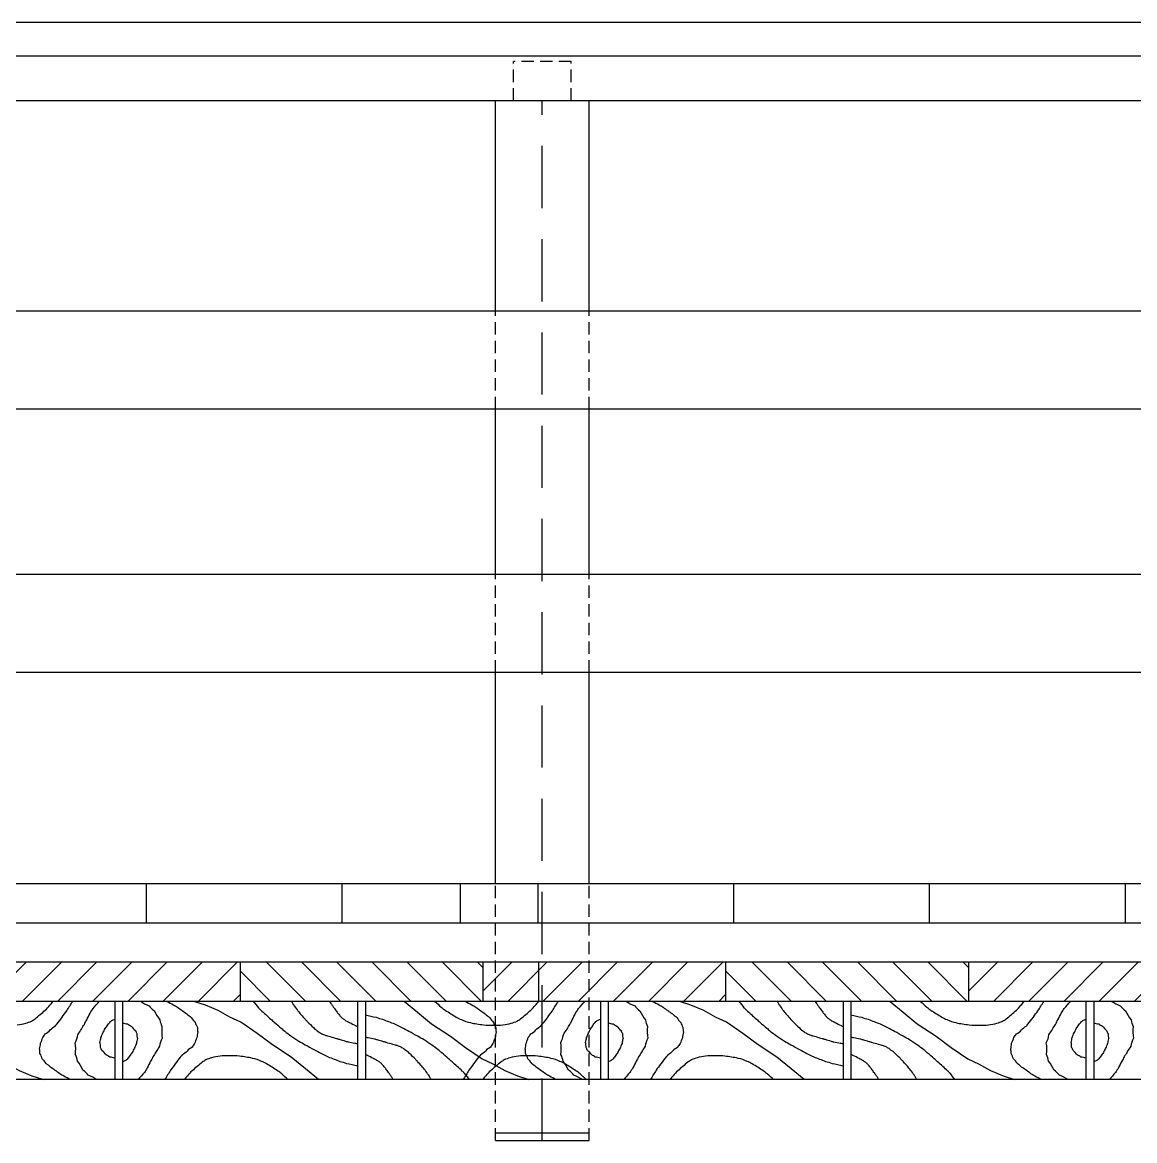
# Model space of a CAD drawing. Header units: metres. Extents: x -50 to 791, y -10 to 584.
# Drawn here: x 174.23 to 202.63, y 400.7 to 429.26 of the extents above; entities that cross this region are included whole.
import ezdxf

# ---------------------------------------------------------------- set-up
doc = ezdxf.new("R2010")
doc.units = ezdxf.units.M
doc.linetypes.add('DASHED2', pattern=[9.525, 6.35, -3.175])
doc.layers.add('ARSIRKAYU', color=2, linetype='CONTINUOUS')
doc.layers.add('KAYU', color=3, linetype='CONTINUOUS')

msp = doc.modelspace()

# ---------------------------------------------------------------- hatches: boundary and pattern name
at = {"layer": 'ARSIRKAYU'}
h = msp.add_hatch(dxfattribs=at)
h.set_pattern_fill('LINE', color=256, scale=0.2, angle=315, style=0)
h.set_pattern_definition([(225, (199.4805, 314.5678), (-0.449013, 0.449013), [])])
h.paths.add_polyline_path([(173.58486, 404.25565), (173.58486, 405.25565), (179.78486, 405.25565), (179.78486, 404.25565)])
h = msp.add_hatch(dxfattribs=at)
h.set_pattern_fill('ANSI31', color=256, scale=0.2, style=0)
h.set_pattern_definition([(135, (211.8805, 314.5678), (0.449013, 0.449013), [])])
h.paths.add_polyline_path([(179.78486, 405.25565), (185.98486, 405.25565), (185.98486, 404.25565), (179.78486, 404.25565)])
h = msp.add_hatch(dxfattribs=at)
h.set_pattern_fill('LINE', color=256, scale=0.2, angle=315, style=0)
h.set_pattern_definition([(225, (211.8805, 314.5678), (-0.449013, 0.449013), [])])
h.paths.add_polyline_path([(185.98486, 404.25565), (185.98486, 405.25565), (192.18486, 405.25565), (192.18486, 404.25565)])
h = msp.add_hatch(dxfattribs=at)
h.set_pattern_fill('ANSI31', color=256, scale=0.2, style=0)
h.set_pattern_definition([(135, (224.2805, 314.5678), (0.449013, 0.449013), [])])
h.paths.add_polyline_path([(192.18486, 405.25565), (198.38486, 405.25565), (198.38486, 404.25565), (192.18486, 404.25565)])
h = msp.add_hatch(dxfattribs=at)
h.set_pattern_fill('LINE', color=256, scale=0.2, angle=315, style=0)
h.set_pattern_definition([(225, (224.2805, 314.5678), (-0.449013, 0.449013), [])])
h.paths.add_polyline_path([(198.38486, 404.25565), (198.38486, 405.25565), (204.58486, 405.25565), (204.58486, 404.25565)])

# ---------------------------------------------------------------- linework, layer by layer
for points in [[(171.58152, 404.25565), (171.91437, 403.98142), (172.27608, 403.68041), (172.75835, 403.36736), (173.14417, 403.0784), (173.56616, 402.78943), (173.84346, 402.65699), (174.14488, 402.48842), (174.47042, 402.35598), (174.7627, 402.25565)], [(181.7882, 402.25565), (181.45534, 402.52987), (181.09364, 402.83088), (180.61137, 403.14393), (180.22555, 403.4329), (179.80356, 403.72186), (179.52625, 403.85431), (179.22483, 404.02287), (178.8993, 404.15531), (178.60702, 404.25565)], [(183.98152, 404.25565), (184.31437, 403.98142), (184.67608, 403.68041), (185.15835, 403.36736), (185.54417, 403.0784), (185.96616, 402.78943), (186.24346, 402.65699), (186.54488, 402.48842), (186.87042, 402.35598), (187.1627, 402.25565)], [(194.1882, 402.25565), (193.85534, 402.52987), (193.49364, 402.83088), (193.01137, 403.14393), (192.62555, 403.4329), (192.20356, 403.72186), (191.92625, 403.85431), (191.62483, 404.02287), (191.2993, 404.15531), (191.00702, 404.25565)], [(196.38152, 404.25565), (196.71437, 403.98142), (197.07608, 403.68041), (197.55835, 403.36736), (197.94417, 403.0784), (198.36616, 402.78943), (198.64346, 402.65699), (198.94488, 402.48842), (199.27042, 402.35598), (199.5627, 402.25565)]]:
    msp.add_lwpolyline(points, dxfattribs=at)
for points in [[(175.45331, 402.25565, 0.01529104), (175.28326, 402.34199, 0.02451291), (175.18177, 402.40414, 0.01246752), (174.94295, 402.57587, 0.02534201), (174.83212, 402.66903, 0.06664688), (174.73124, 402.79175, 0.07485968), (174.67538, 402.92187, 0.07552434), (174.66309, 403.03822, 0.05857308), (174.68744, 403.18676, 0.04620441), (174.74546, 403.33553, 0.06645098), (174.80801, 403.42757, 0.09848728), (174.9387, 403.52586, -0.10427741), (175.0612, 403.62021, -0.00943251), (175.10324, 403.67137, -0.00277078), (175.24206, 403.84898, -0.01862797), (175.36062, 404.01483, -0.01338785), (175.51046, 404.25565)], [(176.12803, 402.25565, 0.06378848), (175.90832, 402.36883, 0.08360884), (175.77256, 402.50046, 0.04554081), (175.63283, 402.73198, 0.07092953), (175.57965, 402.89779, 0.0719735), (175.57211, 403.19879, 0.10099542), (175.63993, 403.40349, 0.02574805), (175.73396, 403.5493, -0.03178691), (175.80873, 403.66837, -0.01397566), (175.86876, 403.78679, 0.00974414), (175.95341, 403.95734, 0.04582871), (176.0294, 404.07544, 0.02687995), (176.18655, 404.25565)], [(177.24169, 404.25565, 0.06378848), (177.46139, 404.14246, 0.08360884), (177.59716, 404.01083, 0.04554081), (177.73689, 403.77931, 0.07092953), (177.79007, 403.6135, 0.0719735), (177.79761, 403.31251, 0.10099542), (177.72979, 403.10781, 0.02574805), (177.63575, 402.96199, -0.03178691), (177.56099, 402.84292, -0.01397566), (177.50096, 402.7245, 0.00974414), (177.41631, 402.55396, 0.04582871), (177.34031, 402.43586, 0.02687995), (177.18316, 402.25565)], [(177.91641, 404.25565, 0.01529104), (178.08645, 404.1693, 0.02451291), (178.18795, 404.10715, 0.01246752), (178.42676, 403.93543, 0.02534201), (178.53759, 403.84227, 0.06664688), (178.63848, 403.71954, 0.07485968), (178.69433, 403.58942, 0.07552434), (178.70663, 403.47307, 0.05857308), (178.68228, 403.32453, 0.04620441), (178.62426, 403.17577, 0.06645098), (178.56171, 403.08373, 0.09848728), (178.43102, 402.98544, -0.10427741), (178.30851, 402.89108, -0.00943251), (178.26647, 402.83992, -0.00277078), (178.12766, 402.66232, -0.01862797), (178.0091, 402.49646, -0.01338785), (177.85926, 402.25565)], [(180.1224, 404.25565, -0.01299745), (180.25297, 404.09362, -0.03309118), (180.30995, 404.03491, -0.00099107), (180.57181, 403.79952, -0.0029776), (180.65959, 403.72186, -0.00165901), (180.83577, 403.5689, -0.00330958), (180.92484, 403.4931, -0.02209331), (181.08408, 403.37097, -0.01839339), (181.28655, 403.24025, -0.00617824), (181.44869, 403.14652, -0.00453293), (181.67237, 403.02353, -0.00397006), (181.86018, 402.92438, -0.00546714), (181.9979, 402.85496, -0.02051703), (182.03295, 402.83952, -0.00242136), (182.33549, 402.72252, -0.02989027), (182.50251, 402.67004, -0.018122), (182.78486, 402.61033)], [(181.0999, 404.25565, -0.0084359), (181.13555, 404.19147, -0.02050494), (181.15173, 404.16595, -0.00345955), (181.23929, 404.04145, -0.01372292), (181.26244, 404.01083, -0.00926647), (181.34322, 403.9136, -0.00719344), (181.45135, 403.79184, -0.00345858), (181.47738, 403.76375, -0.0014592), (181.53974, 403.69778, -0.02331922), (181.69588, 403.54821, -0.03502911), (181.81078, 403.46136, -0.02658501), (181.88974, 403.41571, -0.04716751), (181.93762, 403.39678, -0.00066527), (182.01501, 403.37443, -0.00073343), (182.08526, 403.35436, -0.00052182), (182.25023, 403.30768, 0.00344003), (182.27521, 403.30045, 0.00047676), (182.27937, 403.29922, 0.00002344), (182.36388, 403.27396, 0.00046672), (182.43476, 403.25269, -0.00040552), (182.51635, 403.22821, -0.02129109), (182.55127, 403.21936, -0.00467079), (182.71229, 403.18735, -0.01987218), (182.73021, 403.1847, -0.00655374), (182.78486, 403.17953)], [(182.07389, 404.25565, -0.01161999), (182.10216, 404.2046, -0.02259724), (182.11847, 404.1794, -0.0001167), (182.16345, 404.11635, -0.00131603), (182.16745, 404.11077, -0.00003865), (182.17596, 404.09897, -0.00011803), (182.17875, 404.09511, -0.00278947), (182.19784, 404.06901, -0.00082664), (182.26287, 403.98141, -0.00354516), (182.28756, 403.94875, -0.00247807), (182.32344, 403.90247, -0.01526366), (182.34787, 403.87315, -0.01494628), (182.37459, 403.84478, -0.01989144), (182.39671, 403.82434, -0.02032737), (182.41989, 403.80615, -0.01028811), (182.44569, 403.78833, -0.01259555), (182.46742, 403.77476, -0.00580916), (182.51174, 403.74929, -0.00911832), (182.54046, 403.7339, -0.00047135), (182.55776, 403.72506, -0.00074451), (182.56873, 403.71948, -0.00176233), (182.57942, 403.71412, -0.0001226), (182.73337, 403.63758, -0.00379495), (182.74345, 403.63267, -0.0009279), (182.78486, 403.61297)], [(185.53491, 404.25565, 0.01529104), (185.70496, 404.1693, 0.02451291), (185.80645, 404.10715, 0.01246752), (186.04527, 403.93543, 0.02534201), (186.1561, 403.84227, 0.06664688), (186.25698, 403.71954, 0.07485968), (186.31284, 403.58942, 0.07552434), (186.32513, 403.47307, 0.05857308), (186.30078, 403.32453, 0.04620441), (186.24276, 403.17577, 0.06645098), (186.18021, 403.08373, 0.09848728), (186.04952, 402.98544, -0.10427741), (185.92702, 402.89108, -0.00943251), (185.88498, 402.83992, -0.00277078), (185.74616, 402.66232, -0.01862797), (185.6276, 402.49646, -0.01338785), (185.47776, 402.25565)], [(187.85331, 402.25565, 0.01529104), (187.68326, 402.34199, 0.02451291), (187.58177, 402.40414, 0.01246752), (187.34295, 402.57587, 0.02534201), (187.23212, 402.66903, 0.06664688), (187.13124, 402.79175, 0.07485968), (187.07538, 402.92187, 0.07552434), (187.06309, 403.03822, 0.05857308), (187.08744, 403.18676, 0.04620441), (187.14546, 403.33553, 0.06645098), (187.20801, 403.42757, 0.09848728), (187.3387, 403.52586, -0.10427741), (187.4612, 403.62021, -0.00943251), (187.50324, 403.67137, -0.00277078), (187.64206, 403.84898, -0.01862797), (187.76062, 404.01483, -0.01338785), (187.91046, 404.25565)], [(188.52803, 402.25565, 0.06378848), (188.30832, 402.36883, 0.08360884), (188.17256, 402.50046, 0.04554081), (188.03283, 402.73198, 0.07092953), (187.97965, 402.89779, 0.0719735), (187.97211, 403.19879, 0.10099542), (188.03993, 403.40349, 0.02574805), (188.13396, 403.5493, -0.03178691), (188.20873, 403.66837, -0.01397566), (188.26876, 403.78679, 0.00974414), (188.35341, 403.95734, 0.04582871), (188.4294, 404.07544, 0.02687995), (188.58655, 404.25565)], [(189.64169, 404.25565, 0.06378848), (189.86139, 404.14246, 0.08360884), (189.99716, 404.01083, 0.04554081), (190.13689, 403.77931, 0.07092953), (190.19007, 403.6135, 0.0719735), (190.19761, 403.31251, 0.10099542), (190.12979, 403.10781, 0.02574805), (190.03575, 402.96199, -0.03178691), (189.96099, 402.84292, -0.01397566), (189.90096, 402.7245, 0.00974414), (189.81631, 402.55396, 0.04582871), (189.74031, 402.43586, 0.02687995), (189.58316, 402.25565)], [(190.31641, 404.25565, 0.01529104), (190.48645, 404.1693, 0.02451291), (190.58795, 404.10715, 0.01246752), (190.82676, 403.93543, 0.02534201), (190.93759, 403.84227, 0.06664688), (191.03848, 403.71954, 0.07485968), (191.09433, 403.58942, 0.07552434), (191.10663, 403.47307, 0.05857308), (191.08228, 403.32453, 0.04620441), (191.02426, 403.17577, 0.06645098), (190.96171, 403.08373, 0.09848728), (190.83102, 402.98544, -0.10427741), (190.70851, 402.89108, -0.00943251), (190.66647, 402.83992, -0.00277078), (190.52766, 402.66232, -0.01862797), (190.4091, 402.49646, -0.01338785), (190.25926, 402.25565)], [(192.5224, 404.25565, -0.01299745), (192.65297, 404.09362, -0.03309118), (192.70995, 404.03491, -0.00099107), (192.97181, 403.79952, -0.0029776), (193.05959, 403.72186, -0.00165901), (193.23577, 403.5689, -0.00330958), (193.32484, 403.4931, -0.02209331), (193.48408, 403.37097, -0.01839339), (193.68655, 403.24025, -0.00617824), (193.84869, 403.14652, -0.00453293), (194.07237, 403.02353, -0.00397006), (194.26018, 402.92438, -0.00546714), (194.3979, 402.85496, -0.02051703), (194.43295, 402.83952, -0.00242136), (194.73549, 402.72252, -0.02989027), (194.90251, 402.67004, -0.018122), (195.18486, 402.61033)], [(193.4999, 404.25565, -0.0084359), (193.53555, 404.19147, -0.02050494), (193.55173, 404.16595, -0.00345955), (193.63929, 404.04145, -0.01372292), (193.66244, 404.01083, -0.00926647), (193.74322, 403.9136, -0.00719344), (193.85135, 403.79184, -0.00345858), (193.87738, 403.76375, -0.0014592), (193.93974, 403.69778, -0.02331922), (194.09588, 403.54821, -0.03502911), (194.21078, 403.46136, -0.02658501), (194.28974, 403.41571, -0.04716751), (194.33762, 403.39678, -0.00066527), (194.41501, 403.37443, -0.00073343), (194.48526, 403.35436, -0.00052182), (194.65023, 403.30768, 0.00344003), (194.67521, 403.30045, 0.00047676), (194.67937, 403.29922, 0.00002344), (194.76388, 403.27396, 0.00046672), (194.83476, 403.25269, -0.00040552), (194.91635, 403.22821, -0.02129109), (194.95127, 403.21936, -0.00467079), (195.11229, 403.18735, -0.01987218), (195.13021, 403.1847, -0.00655374), (195.18486, 403.17953)], [(194.47389, 404.25565, -0.01161999), (194.50216, 404.2046, -0.02259724), (194.51847, 404.1794, -0.0001167), (194.56345, 404.11635, -0.00131603), (194.56745, 404.11077, -0.00003865), (194.57596, 404.09897, -0.00011803), (194.57875, 404.09511, -0.00278947), (194.59784, 404.06901, -0.00082664), (194.66287, 403.98141, -0.00354516), (194.68756, 403.94875, -0.00247807), (194.72344, 403.90247, -0.01526366), (194.74787, 403.87315, -0.01494628), (194.77459, 403.84478, -0.01989144), (194.79671, 403.82434, -0.02032737), (194.81989, 403.80615, -0.01028811), (194.84569, 403.78833, -0.01259555), (194.86742, 403.77476, -0.00580916), (194.91174, 403.74929, -0.00911832), (194.94046, 403.7339, -0.00047135), (194.95776, 403.72506, -0.00074451), (194.96873, 403.71948, -0.00176233), (194.97942, 403.71412, -0.0001226), (195.13337, 403.63758, -0.00379495), (195.14345, 403.63267, -0.0009279), (195.18486, 403.61297)], [(200.25331, 402.25565, 0.01529104), (200.08326, 402.34199, 0.02451291), (199.98177, 402.40414, 0.01246752), (199.74295, 402.57587, 0.02534201), (199.63212, 402.66903, 0.06664688), (199.53124, 402.79175, 0.07485968), (199.47538, 402.92187, 0.07552434), (199.46309, 403.03822, 0.05857308), (199.48744, 403.18676, 0.04620441), (199.54546, 403.33553, 0.06645098), (199.60801, 403.42757, 0.09848728), (199.7387, 403.52586, -0.10427741), (199.8612, 403.62021, -0.00943251), (199.90324, 403.67137, -0.00277078), (200.04206, 403.84898, -0.01862797), (200.16062, 404.01483, -0.01338785), (200.31046, 404.25565)], [(200.92803, 402.25565, 0.06378848), (200.70832, 402.36883, 0.08360884), (200.57256, 402.50046, 0.04554081), (200.43283, 402.73198, 0.07092953), (200.37965, 402.89779, 0.0719735), (200.37211, 403.19879, 0.10099542), (200.43993, 403.40349, 0.02574805), (200.53396, 403.5493, -0.03178691), (200.60873, 403.66837, -0.01397566), (200.66876, 403.78679, 0.00974414), (200.75341, 403.95734, 0.04582871), (200.8294, 404.07544, 0.02687995), (200.98655, 404.25565)], [(202.04169, 404.25565, 0.06378848), (202.26139, 404.14246, 0.08360884), (202.39716, 404.01083, 0.04554081), (202.53689, 403.77931, 0.07092953), (202.59007, 403.6135, 0.0719735), (202.59761, 403.31251, 0.10099542), (202.52979, 403.10781, 0.02574805), (202.43575, 402.96199, -0.03178691), (202.36099, 402.84292, -0.01397566), (202.30096, 402.7245, 0.00974414), (202.21631, 402.55396, 0.04582871), (202.14031, 402.43586, 0.02687995), (201.98316, 402.25565)], [(176.58486, 402.80425, 0.07112432), (176.45605, 402.83178, 0.08755616), (176.36334, 402.88575, 0.05624835), (176.25658, 402.99886, 0.0999648), (176.21866, 403.0784, 0.07345015), (176.20575, 403.20841, 0.07659052), (176.23071, 403.33124, 0.02237632), (176.28188, 403.45289, 0.02430531), (176.33923, 403.56001, 0.0233285), (176.40506, 403.65903, 0.02631247), (176.47185, 403.74061, 0.08159293), (176.50507, 403.7669, 0.03921115), (176.58486, 403.80331)], [(185.64732, 402.25565, -0.01299745), (185.51675, 402.41768, -0.03309118), (185.45977, 402.47638, -0.00099107), (185.1979, 402.71178, -0.0029776), (185.11012, 402.78943, -0.00165901), (184.93394, 402.9424, -0.00330958), (184.84487, 403.0182, -0.02209331), (184.68564, 403.14032, -0.01839339), (184.48317, 403.27104, -0.00617824), (184.32103, 403.36478, -0.00453293), (184.09735, 403.48777, -0.00397006), (183.90954, 403.58692, -0.00546714), (183.77181, 403.65633, -0.02051703), (183.73677, 403.67177, -0.00242136), (183.43422, 403.78877, -0.02989027), (183.26721, 403.84125, -0.018122), (182.98486, 403.90096)], [(188.98486, 402.80425, 0.07112432), (188.85605, 402.83178, 0.08755616), (188.76334, 402.88575, 0.05624835), (188.65658, 402.99886, 0.0999648), (188.61866, 403.0784, 0.07345015), (188.60575, 403.20841, 0.07659052), (188.63071, 403.33124, 0.02237632), (188.68188, 403.45289, 0.02430531), (188.73923, 403.56001, 0.0233285), (188.80506, 403.65903, 0.02631247), (188.87185, 403.74061, 0.08159293), (188.90507, 403.7669, 0.03921115), (188.98486, 403.80331)], [(198.04732, 402.25565, -0.01299745), (197.91675, 402.41768, -0.03309118), (197.85977, 402.47638, -0.00099107), (197.5979, 402.71178, -0.0029776), (197.51012, 402.78943, -0.00165901), (197.33394, 402.9424, -0.00330958), (197.24487, 403.0182, -0.02209331), (197.08564, 403.14032, -0.01839339), (196.88317, 403.27104, -0.00617824), (196.72103, 403.36478, -0.00453293), (196.49735, 403.48777, -0.00397006), (196.30954, 403.58692, -0.00546714), (196.17181, 403.65633, -0.02051703), (196.13677, 403.67177, -0.00242136), (195.83422, 403.78877, -0.02989027), (195.66721, 403.84125, -0.018122), (195.38486, 403.90096)], [(201.38486, 402.80425, 0.07112432), (201.25605, 402.83178, 0.08755616), (201.16334, 402.88575, 0.05624835), (201.05658, 402.99886, 0.0999648), (201.01866, 403.0784, 0.07345015), (201.00575, 403.20841, 0.07659052), (201.03071, 403.33124, 0.02237632), (201.08188, 403.45289, 0.02430531), (201.13923, 403.56001, 0.0233285), (201.20506, 403.65903, 0.02631247), (201.27185, 403.74061, 0.08159293), (201.30507, 403.7669, 0.03921115), (201.38486, 403.80331)], [(176.78486, 403.70704, 0.07112432), (176.91367, 403.67951, 0.08755616), (177.00638, 403.62554, 0.05624835), (177.11314, 403.51243, 0.0999648), (177.15106, 403.4329, 0.07345015), (177.16397, 403.30289, 0.07659052), (177.139, 403.18005, 0.02237632), (177.08784, 403.05841, 0.02430531), (177.03049, 402.95128, 0.0233285), (176.96466, 402.85227, 0.02631247), (176.89787, 402.77068, 0.08159293), (176.86464, 402.7444, 0.03921115), (176.78486, 402.70798)], [(189.18486, 403.70704, 0.07112432), (189.31367, 403.67951, 0.08755616), (189.40638, 403.62554, 0.05624835), (189.51314, 403.51243, 0.0999648), (189.55106, 403.4329, 0.07345015), (189.56397, 403.30289, 0.07659052), (189.539, 403.18005, 0.02237632), (189.48784, 403.05841, 0.02430531), (189.43049, 402.95128, 0.0233285), (189.36466, 402.85227, 0.02631247), (189.29787, 402.77068, 0.08159293), (189.26464, 402.7444, 0.03921115), (189.18486, 402.70798)], [(201.58486, 403.70704, 0.07112432), (201.71367, 403.67951, 0.08755616), (201.80638, 403.62554, 0.05624835), (201.91314, 403.51243, 0.0999648), (201.95106, 403.4329, 0.07345015), (201.96397, 403.30289, 0.07659052), (201.939, 403.18005, 0.02237632), (201.88784, 403.05841, 0.02430531), (201.83049, 402.95128, 0.0233285), (201.76466, 402.85227, 0.02631247), (201.69787, 402.77068, 0.08159293), (201.66464, 402.7444, 0.03921115), (201.58486, 402.70798)], [(184.66982, 402.25565, -0.0084359), (184.63416, 402.31982, -0.02050494), (184.61799, 402.34534, -0.00345955), (184.53042, 402.46985, -0.01372292), (184.50728, 402.50046, -0.00926647), (184.4265, 402.5977, -0.00719344), (184.31837, 402.71946, -0.00345858), (184.29233, 402.74755, -0.0014592), (184.22997, 402.81351, -0.02331922), (184.07384, 402.96308, -0.03502911), (183.95894, 403.04994, -0.02658501), (183.87997, 403.09558, -0.04716751), (183.8321, 403.11452, -0.00066527), (183.75471, 403.13686, -0.00073343), (183.68445, 403.15693, -0.00052182), (183.51949, 403.20361, 0.00344003), (183.49451, 403.21084, 0.00047676), (183.49035, 403.21208, 0.00002344), (183.40584, 403.23734, 0.00046672), (183.33495, 403.2586, -0.00040552), (183.25337, 403.28308, -0.02129109), (183.21844, 403.29193, -0.00467079), (183.05742, 403.32394, -0.01987218), (183.03951, 403.3266, -0.00655374), (182.98486, 403.33177)], [(197.06982, 402.25565, -0.0084359), (197.03416, 402.31982, -0.02050494), (197.01799, 402.34534, -0.00345955), (196.93042, 402.46985, -0.01372292), (196.90728, 402.50046, -0.00926647), (196.8265, 402.5977, -0.00719344), (196.71837, 402.71946, -0.00345858), (196.69233, 402.74755, -0.0014592), (196.62997, 402.81351, -0.02331922), (196.47384, 402.96308, -0.03502911), (196.35894, 403.04994, -0.02658501), (196.27997, 403.09558, -0.04716751), (196.2321, 403.11452, -0.00066527), (196.15471, 403.13686, -0.00073343), (196.08445, 403.15693, -0.00052182), (195.91949, 403.20361, 0.00344003), (195.89451, 403.21084, 0.00047676), (195.89035, 403.21208, 0.00002344), (195.80584, 403.23734, 0.00046672), (195.73495, 403.2586, -0.00040552), (195.65337, 403.28308, -0.02129109), (195.61844, 403.29193, -0.00467079), (195.45742, 403.32394, -0.01987218), (195.43951, 403.3266, -0.00655374), (195.38486, 403.33177)], [(183.69583, 402.25565, -0.01161999), (183.66755, 402.3067, -0.02259724), (183.65125, 402.3319, -0.0001167), (183.60627, 402.39494, -0.00131603), (183.60227, 402.40052, -0.00003865), (183.59375, 402.41232, -0.00011803), (183.59096, 402.41618, -0.00278947), (183.57188, 402.44228, -0.00082664), (183.50684, 402.52989, -0.00354516), (183.48216, 402.56254, -0.00247807), (183.44628, 402.60883, -0.01526366), (183.42184, 402.63814, -0.01494628), (183.39513, 402.66652, -0.01989144), (183.37301, 402.68695, -0.02032737), (183.34983, 402.70515, -0.01028811), (183.32402, 402.72296, -0.01259555), (183.3023, 402.73653, -0.00580916), (183.25797, 402.76201, -0.00911832), (183.22926, 402.77739, -0.00047135), (183.21195, 402.78624, -0.00074451), (183.20098, 402.79181, -0.00176233), (183.19029, 402.79718, -0.0001226), (183.03635, 402.87371, -0.00379495), (183.02627, 402.87863, -0.0009279), (182.98486, 402.89833)], [(196.09583, 402.25565, -0.01161999), (196.06755, 402.3067, -0.02259724), (196.05125, 402.3319, -0.0001167), (196.00627, 402.39494, -0.00131603), (196.00227, 402.40052, -0.00003865), (195.99375, 402.41232, -0.00011803), (195.99096, 402.41618, -0.00278947), (195.97188, 402.44228, -0.00082664), (195.90684, 402.52989, -0.00354516), (195.88216, 402.56254, -0.00247807), (195.84628, 402.60883, -0.01526366), (195.82184, 402.63814, -0.01494628), (195.79513, 402.66652, -0.01989144), (195.77301, 402.68695, -0.02032737), (195.74983, 402.70515, -0.01028811), (195.72402, 402.72296, -0.01259555), (195.7023, 402.73653, -0.00580916), (195.65797, 402.76201, -0.00911832), (195.62926, 402.77739, -0.00047135), (195.61195, 402.78624, -0.00074451), (195.60098, 402.79181, -0.00176233), (195.59029, 402.79718, -0.0001226), (195.43635, 402.87371, -0.00379495), (195.42627, 402.87863, -0.0009279), (195.38486, 402.89833)]]:
    msp.add_lwpolyline(points, format="xyb", dxfattribs=at)
for centre, radius, start, end in [((174.05251, 404.86682), 1.12772, 312.062102, 320.787861), ((173.08853, 405.65336), 2.37187, 320.787861, 323.893394), ((186.82521, 406.33082), 2.92656, 225.16036, 229.437542), ((185.59251, 404.8907), 1.03091, 229.437542, 236.647168), ((186.45251, 404.86682), 1.12772, 312.062102, 320.787861), ((185.48853, 405.65336), 2.37187, 320.787861, 323.893394), ((199.22521, 406.33082), 2.92656, 225.16036, 229.437542), ((197.99251, 404.8907), 1.03091, 229.437542, 236.647168), ((198.85251, 404.86682), 1.12772, 312.062102, 320.787861), ((197.88853, 405.65336), 2.37187, 320.787861, 323.893394), ((174.22269, 404.22173), 0.52495, 296.675722, 308.379791), ((171.26621, 407.95459), 5.28678, 308.379791, 312.062102), ((188.59332, 409.44982), 6.48897, 236.647168, 239.568784), ((185.93734, 404.92847), 1.24523, 239.568784, 246.241227), ((186.62269, 404.22173), 0.52495, 296.675722, 308.379791), ((183.66621, 407.95459), 5.28678, 308.379791, 312.062102), ((200.99332, 409.44982), 6.48897, 236.647168, 239.568784), ((198.33734, 404.92847), 1.24523, 239.568784, 246.241227), ((199.02269, 404.22173), 0.52495, 296.675722, 308.379791), ((196.06621, 407.95459), 5.28678, 308.379791, 312.062102), ((173.93257, 405.11737), 1.47023, 276.407985, 284.911859), ((174.11287, 404.44031), 0.76957, 284.911859, 296.675722), ((185.96643, 404.99455), 1.31743, 246.241227, 256.844872), ((186.25223, 406.21737), 2.5732, 256.844872, 264.426785), ((186.26674, 406.36611), 2.72265, 264.426785, 270), ((186.26674, 405.70348), 2.06001, 270, 276.407985), ((186.33257, 405.11737), 1.47023, 276.407985, 284.911859), ((186.51287, 404.44031), 0.76957, 284.911859, 296.675722), ((198.36643, 404.99455), 1.31743, 246.241227, 256.844872), ((198.65223, 406.21737), 2.5732, 256.844872, 264.426785), ((198.66674, 406.36611), 2.72265, 264.426785, 270), ((198.66674, 405.70348), 2.06001, 270, 276.407985), ((198.73257, 405.11737), 1.47023, 276.407985, 284.911859), ((198.91287, 404.44031), 0.76957, 284.911859, 296.675722), ((182.10351, 398.55671), 5.28678, 128.379791, 132.062102), ((179.14703, 402.28956), 0.52495, 116.675722, 128.379791), ((179.25685, 402.07098), 0.76957, 104.911859, 116.675722), ((179.43715, 401.39392), 1.47023, 96.407985, 104.911859), ((179.50297, 400.80782), 2.06001, 90, 96.407985), ((179.50297, 400.14519), 2.72265, 84.426785, 90), ((179.51749, 400.29393), 2.5732, 76.844872, 84.426785), ((179.80329, 401.51674), 1.31743, 66.241227, 76.844872), ((179.83237, 401.58282), 1.24523, 59.568784, 66.241227), ((177.1764, 397.06147), 6.48897, 56.647168, 59.568784), ((189.72201, 398.55671), 5.28678, 128.379791, 132.062102), ((186.76553, 402.28956), 0.52495, 116.675722, 128.379791), ((186.87535, 402.07098), 0.76957, 104.911859, 116.675722), ((187.05565, 401.39392), 1.47023, 96.407985, 104.911859), ((187.12148, 400.80782), 2.06001, 90, 96.407985), ((187.12148, 400.14519), 2.72265, 84.426785, 90), ((187.13599, 400.29393), 2.5732, 76.844872, 84.426785), ((187.42179, 401.51674), 1.31743, 66.241227, 76.844872), ((187.45088, 401.58282), 1.24523, 59.568784, 66.241227), ((184.7949, 397.06147), 6.48897, 56.647168, 59.568784), ((194.50351, 398.55671), 5.28678, 128.379791, 132.062102), ((191.54703, 402.28956), 0.52495, 116.675722, 128.379791), ((191.65685, 402.07098), 0.76957, 104.911859, 116.675722), ((191.83715, 401.39392), 1.47023, 96.407985, 104.911859), ((191.90297, 400.80782), 2.06001, 90, 96.407985), ((191.90297, 400.14519), 2.72265, 84.426785, 90), ((191.91749, 400.29393), 2.5732, 76.844872, 84.426785), ((192.20329, 401.51674), 1.31743, 66.241227, 76.844872), ((192.23237, 401.58282), 1.24523, 59.568784, 66.241227), ((189.5764, 397.06147), 6.48897, 56.647168, 59.568784), ((179.31721, 401.64447), 1.12772, 132.062102, 140.787861), ((180.17721, 401.6206), 1.03091, 49.437542, 56.647168), ((178.94451, 400.18047), 2.92656, 45.16036, 49.437542), ((186.93571, 401.64447), 1.12772, 132.062102, 140.787861), ((187.79571, 401.6206), 1.03091, 49.437542, 56.647168), ((186.56301, 400.18047), 2.92656, 45.16036, 49.437542), ((191.71721, 401.64447), 1.12772, 132.062102, 140.787861), ((192.57721, 401.6206), 1.03091, 49.437542, 56.647168), ((191.34451, 400.18047), 2.92656, 45.16036, 49.437542), ((180.28118, 400.85793), 2.37187, 140.787861, 143.893394), ((187.89969, 400.85793), 2.37187, 140.787861, 143.893394), ((192.68118, 400.85793), 2.37187, 140.787861, 143.893394)]:
    msp.add_arc(centre, radius, start, end, dxfattribs=at)
at = {"layer": 'KAYU'}
for points in [[(232.38486, 429.25565), (142.58486, 429.25565)], [(232.38486, 428.39053), (142.58486, 428.39053)], [(232.38486, 427.25565), (142.58486, 427.25565)], [(186.30336, 421.87934), (186.30336, 427.25565)], [(188.70336, 421.87934), (188.70336, 427.25565)], [(232.38486, 421.87934), (142.58486, 421.87934)], [(232.38486, 419.37934), (142.58486, 419.37934)], [(186.30336, 415.1517), (186.30336, 419.37934)], [(188.70336, 415.1517), (188.70336, 419.37934)], [(232.38486, 415.1517), (142.58486, 415.1517)], [(232.38486, 412.6517), (142.58486, 412.6517)], [(186.30336, 407.25565), (186.30336, 412.6517)], [(188.70336, 407.25565), (188.70336, 412.6517)], [(232.38486, 407.25565), (142.58486, 407.25565)], [(177.38486, 407.25565), (177.38486, 406.25565)], [(182.38486, 407.25565), (182.38486, 406.25565)], [(185.40336, 407.25565), (185.40336, 406.25565)], [(187.38486, 407.25565), (187.38486, 406.25565)], [(192.38486, 407.25565), (192.38486, 406.25565)], [(197.38486, 407.25565), (197.38486, 406.25565)], [(202.38486, 407.25565), (202.38486, 406.25565)], [(232.38486, 406.25565), (142.58486, 406.25565)], [(232.38486, 405.25565), (142.58486, 405.25565)], [(179.78486, 405.25565), (179.78486, 404.25565)], [(185.98486, 405.25565), (185.98486, 404.25565)], [(187.40336, 405.25565), (187.40336, 404.25565)], [(192.18486, 405.25565), (192.18486, 404.25565)], [(198.38486, 405.25565), (198.38486, 404.25565)], [(232.38486, 404.25565), (142.58486, 404.25565)], [(176.58486, 404.25565), (176.58486, 402.25565)], [(176.78486, 404.25565), (176.78486, 402.25565)], [(182.78486, 404.25565), (182.78486, 402.25565)], [(182.98486, 404.25565), (182.98486, 402.25565)], [(188.98486, 404.25565), (188.98486, 402.25565)], [(189.18486, 404.25565), (189.18486, 402.25565)], [(195.18486, 404.25565), (195.18486, 402.25565)], [(195.38486, 404.25565), (195.38486, 402.25565)], [(201.38486, 404.25565), (201.38486, 402.25565)], [(201.58486, 404.25565), (201.58486, 402.25565)], [(232.38486, 402.25565), (142.58486, 402.25565)], [(186.30336, 400.8952), (188.70336, 400.8952)], [(186.30336, 400.69866), (188.70336, 400.69866)]]:
    msp.add_lwpolyline(points, dxfattribs=at)
at = {"layer": 'KAYU', "linetype": 'DASHED2', "ltscale": 0.05}
for points in [[(188.24153, 428.25565), (186.7652, 428.25565)], [(186.30336, 419.37934), (186.30336, 421.87934)], [(186.30336, 412.6517), (186.30336, 415.1517)], [(188.70336, 412.6517), (188.70336, 415.1517)], [(186.30336, 400.69866), (186.30336, 407.25565)], [(188.70336, 400.69866), (188.70336, 407.25565)]]:
    msp.add_lwpolyline(points, dxfattribs=at)
at = {"layer": 'KAYU', "linetype": 'DASHED2', "ltscale": 0.05, "flags": 128}
for points in [[(186.7652, 427.25565), (186.7652, 428.25565)], [(188.24153, 427.25565), (188.24153, 428.25565)], [(188.70336, 419.37934), (188.70336, 421.87934)]]:
    msp.add_lwpolyline(points, dxfattribs=at)
at = {"layer": 'KAYU', "linetype": 'DASHED2', "ltscale": 0.25, "flags": 128}
msp.add_lwpolyline([(187.50336, 400.69866), (187.50336, 427.25565)], dxfattribs=at)

doc.saveas('drawing.dxf')
